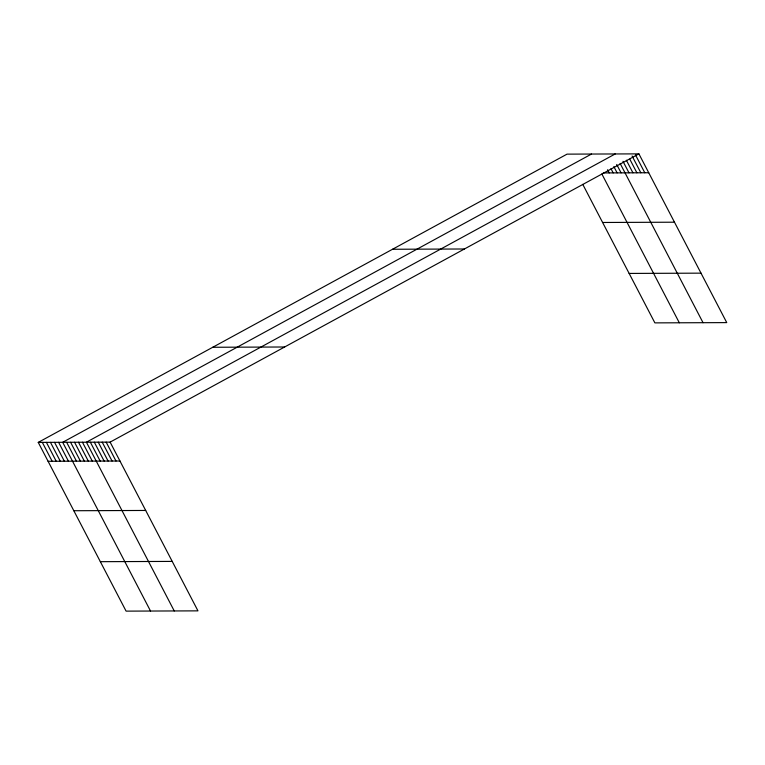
<?xml version="1.0" encoding="UTF-8"?>
<svg xmlns="http://www.w3.org/2000/svg" width="765" height="765" viewBox="0 0 765 765"><rect width="100%" height="100%" fill="white"/><g stroke="black" fill="none" stroke-linecap="round" stroke-linejoin="round"><path stroke-width="1.15" d="M38.25 442.39L110.122 442.122L197.963 610.862L126.091 611.13L38.25 442.39L567.037 154.138L638.909 153.87L726.75 322.61L654.878 322.878L582.767 184.365M591.479 154.052L62.682 442.304L150.523 611.034M615.194 153.956L86.407 442.208L174.248 610.948M110.122 442.122L638.909 153.87M603.289 172.928L648.739 172.756M602.61 222.481L674.481 222.204M392.541 249.266L464.412 248.988M629.136 273.43L701.008 273.153M212.746 347.272L284.618 346.994M48.08 461.285L119.952 461.008M73.823 510.733L145.694 510.456M100.349 561.682L172.221 561.405M635.505 154.932L644.79 172.775M632.1 155.993L640.841 172.785M629.786 159.158L636.882 172.804M626.372 160.229L632.932 172.814M622.968 161.291L628.983 172.833M620.109 163.404L703.035 322.696M616.705 164.465L621.075 172.861M613.846 166.579L617.116 172.88M610.977 168.692L613.167 172.89M607.573 169.763L609.217 172.909M601.845 173.971L679.31 322.782M106.172 442.141L116.003 461.027M102.214 442.151L112.053 461.037M98.264 442.17L108.095 461.056M94.315 442.18L104.145 461.066M90.356 442.199L100.186 461.085M82.448 442.227L92.288 461.113M78.499 442.237L88.329 461.132M74.549 442.256L84.379 461.142M70.59 442.275L80.43 461.161M66.641 442.285L76.471 461.171M58.618 442.313L68.448 461.209M54.544 442.333L64.375 461.219M50.471 442.352L60.301 461.238M46.397 442.361L56.227 461.247M42.324 442.38L52.154 461.266"/></g></svg>
